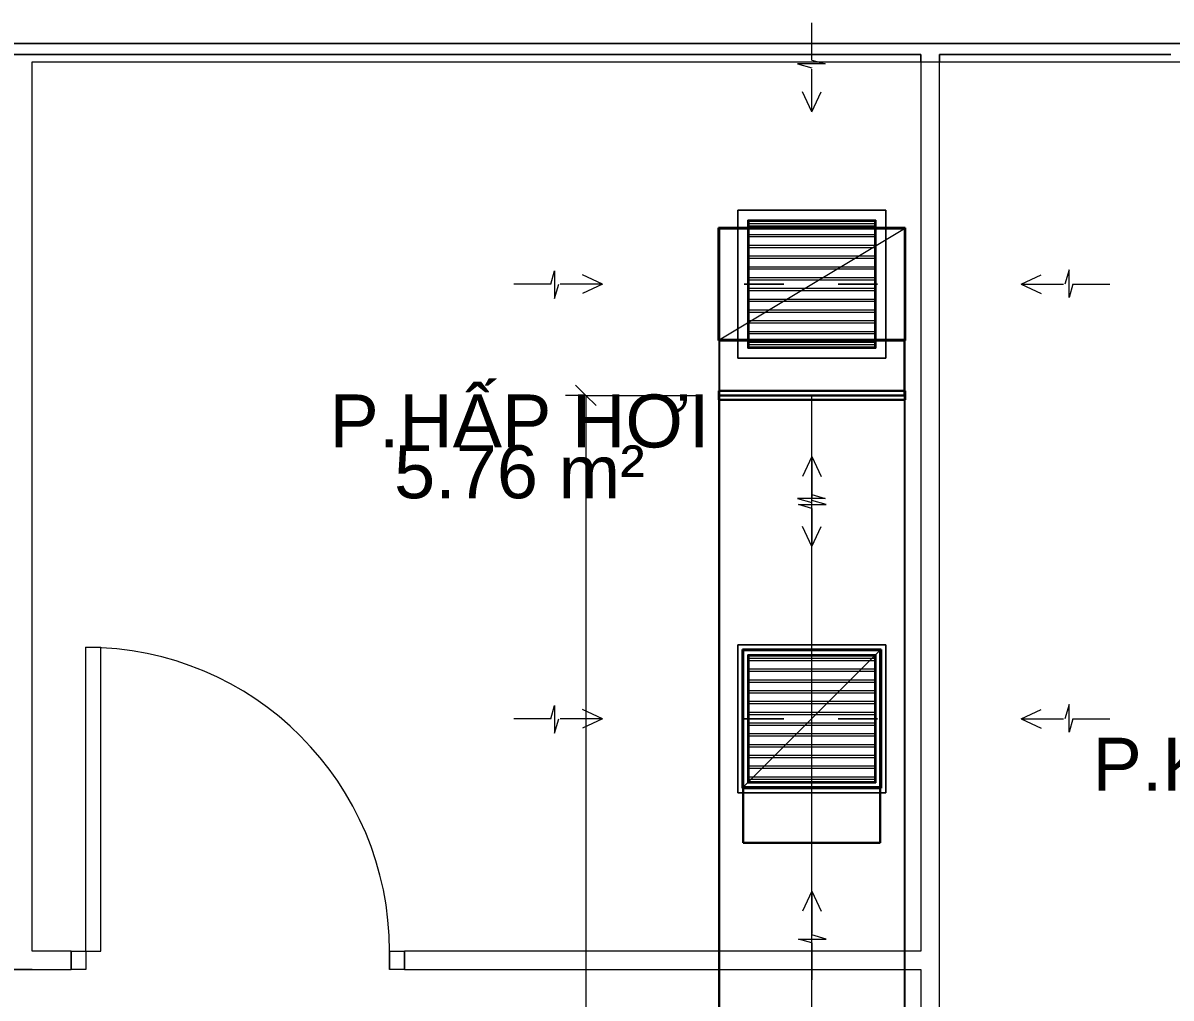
# Model space of a CAD drawing. Header units: millimetres. Extents: x -21807 to 17683, y 43568 to 60640.
# Drawn here: x -18384 to -15283, y 55590 to 58222 of the extents above; entities that cross this region are included whole.
import ezdxf

# ---------------------------------------------------------------- set-up
doc = ezdxf.new("R2010")
doc.units = ezdxf.units.MM
for name, color, linetype, lineweight in [('A-ANNO-DIMS', 7, 'Continuous', 9), ('A-ANNO-DIMS-110', 7, 'Continuous', 9), ('A-AREA-IDEN', 7, 'Continuous', 9), ('A-DETL-GENF', 7, 'Continuous', 5), ('A-GENM', 7, 'Continuous', 5), ('A-WALL', 7, 'Continuous', 9), ('M-HVAC-CDFF', 7, 'Continuous', 5), ('M-HVAC-DUCT', 7, 'Continuous', 25), ('M-HVAC-DUCT-CNTR', 7, 'Continuous', 5)]:
    doc.layers.add(name, color=color, linetype=linetype, lineweight=lineweight)
for name, color, linetype, lineweight, true_color in [('A-DOOR', 5, 'Continuous', 9, 0x0000ff), ('A-FLOR', 7, 'Continuous', 9, 0x007f00), ('M-HVAC-DUCT-ANNO', 7, 'Continuous', 5, 0x007f00)]:
    doc.layers.add(name, color=color, linetype=linetype, lineweight=lineweight, true_color=true_color)
doc.styles.add('Arial_2', font='arial.ttf', dxfattribs={"width": 0.8, "height": 165})
doc.styles.add('Arial_3', font='arial.ttf', dxfattribs={"height": 143})
doc.dimstyles.new('AK_DIM_2_0_Arial_đỏ', dxfattribs={"dimscale": 304.8, "dimtxt": 168.342801, "dimasz": 0.180446, "dimexe": 0.180446, "dimexo": 0.180446, "dimgap": 0.036089, "dimtad": 1, "dimdec": 0, "dimzin": 0, "dimdsep": 46, "dimtxsty": 'Arial_2', "dimblk1": 'OBLIQUE', "dimblk2": 'OBLIQUE', "dimsah": 1, "dimcen": 0.09, "dimadec": 0, "dimazin": 0, "dimtfac": 1, "dimtdec": 4, "dimtix": 1, "dimtmove": 0, "dimatfit": 3, "dimfxl": 1, "dimtvp": 1, "dimtolj": 1, "dimtzin": 0, "dimarcsym": 2})

# ---------------------------------------------------------------- blocks, each defined once
blk = doc.blocks.new('Cư_a đơn - _D5 _900x2200__TrongNha-1164036-MẶT BẰNG HỆ THỐNG GIÓ THẢI')
at = {"layer": 'A-DETL-GENF', "color": 253, "lineweight": 9, "true_color": 0xaaaaaa}
for p, q in [((410, -25), (370, -25)), ((370, -25), (370, -845)), ((410, -25), (410, -845)), ((410, -845), (370, -845))]:
    blk.add_line(p, q, dxfattribs=at)
blk.add_arc((410, -25), 820, 180, 270, dxfattribs=at)
at = {"layer": 'A-DOOR', "color": 254, "lineweight": 13, "true_color": 0xccccff}
for p, q in [((-450, -25), (-450, 25)), ((-450, 25), (-410, 25)), ((-410, -25), (-410, 25)), ((410, 25), (450, 25)), ((410, -25), (410, 25)), ((450, 25), (450, -25)), ((-410, -25), (-450, -25)), ((450, -25), (410, -25))]:
    blk.add_line(p, q, dxfattribs=at)
at = {"layer": 'A-DOOR', "color": 161, "lineweight": 13, "true_color": 0xaaaaff}
for p, q in [((-450, 25), (-410, 25)), ((-410, 25), (-410, -25)), ((410, -25), (410, 25)), ((410, 25), (450, 25)), ((-410, -25), (-450, -25)), ((450, -25), (410, -25))]:
    blk.add_line(p, q, dxfattribs=at)
at = {"layer": 'A-DOOR', "color": 254, "lineweight": 13, "true_color": 0xe0e0ff}
for p, q in [((-450, -25), (-450, 25)), ((450, -25), (450, 25))]:
    blk.add_line(p, q, dxfattribs=at)
blk = doc.blocks.new('AK-SGS-M3-A_rvt-1-MẶT BẰNG HỆ THỐNG GIÓ THẢI')
at = {"layer": 'A-WALL', "color": 253, "lineweight": 13, "true_color": 0xaaaaaa}
for p, q in [((3042.8, 58166.9), (-19596.1, 58166.9)), ((-18358.6, 55716.9), (-18358.6, 58116.9)), ((-18358.6, 58116.9), (-15958.6, 58116.9)), ((-15958.6, 58116.9), (-15958.6, 55716.9)), ((-15908.6, 55206.9), (-15908.6, 58116.9)), ((-15908.6, 58116.9), (-14608.5, 58116.9)), ((-18253.6, 55716.9), (-18358.6, 55716.9)), ((-18253.6, 55666.9), (-18253.6, 55716.9)), ((-15958.6, 55716.9), (-17353.6, 55716.9)), ((-17353.6, 55716.9), (-17353.6, 55666.9)), ((-18408.6, 55666.9), (-18358.6, 55666.9)), ((-18358.6, 55666.9), (-18253.6, 55666.9)), ((-17353.6, 55666.9), (-15958.6, 55666.9)), ((-15958.6, 55666.9), (-15958.6, 55206.9))]:
    blk.add_line(p, q, dxfattribs=at)
at = {"layer": 'A-WALL', "color": 254, "lineweight": 13, "true_color": 0xe0e0e0}
for p, q in [((3042.8, 58166.9), (-19596.1, 58166.9)), ((-19596.1, 58136.9), (-15958.6, 58136.9)), ((-15958.6, 58136.9), (-15958.6, 58134.7)), ((-15908.6, 58134.2), (-15908.6, 58136.9)), ((-15908.6, 58136.9), (-15283.6, 58136.9)), ((-15958.6, 58134.4), (-15958.6, 58130.8)), ((-15958.6, 58130.5), (-15958.6, 58117.6)), ((-15958.6, 58116.9), (-15908.6, 58116.9)), ((-15908.6, 58130.3), (-15908.6, 58133.9)), ((-15908.6, 58116.9), (-15908.6, 58130)), ((-18253.6, 55716.9), (-18253.6, 55666.9)), ((-17353.6, 55666.9), (-17353.6, 55716.9))]:
    blk.add_line(p, q, dxfattribs=at)
at = {"layer": 'A-WALL', "color": 254, "lineweight": 13, "true_color": 0xcccccc}
for p, q in [((-15958.6, 58136.9), (-19596.1, 58136.9)), ((-15958.6, 58134.7), (-15958.6, 58136.9)), ((-15908.6, 58136.9), (-15908.6, 58134.2)), ((-15283.6, 58136.9), (-15908.6, 58136.9)), ((-18358.6, 55716.9), (-18358.6, 58116.9)), ((-18358.6, 58116.9), (-15958.6, 58116.9)), ((-15958.6, 58130.8), (-15958.6, 58134.4)), ((-15958.6, 58117.6), (-15958.6, 58130.5)), ((-15958.6, 58116.9), (-15958.6, 55716.9)), ((-15908.6, 58133.9), (-15908.6, 58130.3)), ((-15908.6, 58130), (-15908.6, 58116.9)), ((-15908.6, 55206.9), (-15908.6, 58116.9)), ((-15908.6, 58116.9), (-14608.5, 58116.9)), ((-18253.6, 55716.9), (-18358.6, 55716.9)), ((-15958.6, 55716.9), (-17353.6, 55716.9)), ((-18358.6, 55666.9), (-18408.6, 55666.9)), ((-18358.6, 55666.9), (-18253.6, 55666.9)), ((-17353.6, 55666.9), (-15958.6, 55666.9)), ((-15958.6, 55666.9), (-15958.6, 55206.9))]:
    blk.add_line(p, q, dxfattribs=at)
at = {"layer": 'A-WALL', "color": 7, "lineweight": 13, "true_color": 0xececec}
blk.add_line((-15958.6, 58116.9), (-15908.6, 58116.9), dxfattribs=at)
at = {"layer": 'A-DOOR', "color": 9, "lineweight": 13, "true_color": 0xaaaad4, "rotation": 180}
blk.add_blockref('Cư_a đơn - _D5 _900x2200__TrongNha-1164036-MẶT BẰNG HỆ THỐNG GIÓ THẢI', (-17803.6, 55691.9), dxfattribs=at)
blk = doc.blocks.new('THẢI GIÓ TƯƠI - THẢI 400-1947768-MẶT BẰNG HỆ THỐNG GIÓ THẢI')
at = {"layer": 'A-GENM', "color": 34, "true_color": 0x994c00}
for p, q in [((0, 605), (0, 705)), ((-38.7, 594.6), (0, 583.6)), ((36.1, 594.6), (-38.7, 594.6)), ((0, 605), (36.1, 594.6)), ((0, 465), (0, 580)), ((0, 465), (-25.4, 519.4)), ((0, 465), (25.4, 519.4)), ((-705, 0), (-694.6, 36.1)), ((-694.6, 36.1), (-694.6, -38.7)), ((694.6, 38.7), (683.6, 0)), ((694.6, -36.1), (694.6, 38.7)), ((-705, 0), (-805, 0)), ((-694.6, -38.7), (-683.6, 0)), ((-565, 0), (-680, 0)), ((-565, 0), (-619.4, 25.4)), ((-565, 0), (-619.4, -25.4)), ((75.6, 0), (113.3, 0)), ((155.6, 0), (75.6, 0)), ((113.3, 0), (97.9, 0)), ((102.3, 0), (140, 0)), ((182.3, 0), (102.3, 0)), ((113.3, 0), (128.7, 0)), ((113.3, 0), (155.6, 0)), ((140, 0), (124.6, 0)), ((140, 0), (155.4, 0)), ((140, 0), (182.3, 0)), ((565, 0), (619.4, 25.4)), ((-177.7, 0), (-140, 0)), ((-97.7, 0), (-177.7, 0)), ((-140, 0), (-155.4, 0)), ((-151, 0), (-113.3, 0)), ((-71, 0), (-151, 0)), ((-140, 0), (-124.6, 0)), ((-140, 0), (-97.7, 0)), ((-113.3, 0), (-128.7, 0)), ((-113.3, 0), (-97.9, 0)), ((-113.3, 0), (-71, 0)), ((565, 0), (619.4, -25.4)), ((565, 0), (680, 0)), ((705, 0), (694.6, -36.1)), ((705, 0), (805, 0)), ((0, -465), (-25.4, -519.4)), ((0, -465), (25.4, -519.4)), ((0, -465), (0, -580)), ((38.7, -594.6), (0, -583.6)), ((-36.1, -594.6), (38.7, -594.6)), ((0, -605), (-36.1, -594.6)), ((0, -605), (0, -705))]:
    blk.add_line(p, q, dxfattribs=at)
at = {"layer": 'M-HVAC-CDFF', "color": 34, "true_color": 0x994c00}
for p, q in [((200, 200), (-200, 200)), ((-200, 200), (-200, -200)), ((-200, -200), (-200, 200)), ((-200, 200), (200, 200)), ((200, -200), (200, 200)), ((200, 200), (200, -200)), ((173, 173), (-173, 173)), ((-173, 173), (-173, -173)), ((-173, -173), (-173, 173)), ((-173, 173), (173, 173)), ((-170, -170), (-170, 170)), ((-170, 170), (170, 170)), ((170, 170), (-170, 170)), ((-170, 170), (-170, -170)), ((-170, -170), (-170, 170)), ((-170, 170), (170, 170)), ((170, 170), (-170, 170)), ((-170, 170), (-170, -170)), ((170, 162.6), (-170, 162.6)), ((-170, 157.4), (170, 157.4)), ((170, 170), (170, -170)), ((170, -170), (170, 170)), ((170, 170), (170, -170)), ((170, -170), (170, 170)), ((173, -173), (173, 173)), ((173, 173), (173, -173)), ((170, 133.5), (-170, 133.5)), ((-170, 128.3), (170, 128.3)), ((170, 104.4), (-170, 104.4)), ((-170, 99.2), (170, 99.2)), ((170, 75.3), (-170, 75.3)), ((-170, 70.1), (170, 70.1)), ((170, 46.2), (-170, 46.2)), ((-170, 41), (170, 41)), ((170, 17.2), (-170, 17.2)), ((-170, 11.9), (170, 11.9)), ((170, -11.9), (-170, -11.9)), ((-170, -17.2), (170, -17.2)), ((170, -41), (-170, -41)), ((-170, -46.2), (170, -46.2)), ((170, -70.1), (-170, -70.1)), ((-170, -75.3), (170, -75.3)), ((170, -99.2), (-170, -99.2)), ((-170, -104.4), (170, -104.4)), ((170, -128.3), (-170, -128.3)), ((-170, -133.5), (170, -133.5)), ((-173, -173), (173, -173)), ((173, -173), (-173, -173)), ((170, -157.4), (-170, -157.4)), ((-170, -162.6), (170, -162.6)), ((170, -170), (-170, -170)), ((-170, -170), (170, -170)), ((170, -170), (-170, -170)), ((-170, -170), (170, -170)), ((-200, -200), (200, -200)), ((200, -200), (-200, -200))]:
    blk.add_line(p, q, dxfattribs=at)
at = {"layer": 'M-HVAC-CDFF', "color": 34, "true_color": 0x994c00, "flags": 128}
for points in [[(-170, 160), (-170, 160.4), (-170, 160.8), (-170, 161.1), (-170, 161.5), (-170, 161.8), (-170, 162), (-170, 162.3), (-170, 162.4), (-170, 162.5), (-170, 162.6), (-170, 162.5), (-170, 162.4), (-170, 162.3), (-170, 162), (-170, 161.8), (-170, 161.5), (-170, 161.1), (-170, 160.8), (-170, 160.4), (-170, 160)], [(-170, 160), (-170, 159.6), (-170, 159.2), (-170, 158.9), (-170, 158.5), (-170, 158.2), (-170, 158), (-170, 157.7), (-170, 157.6), (-170, 157.5), (-170, 157.4), (-170, 157.5), (-170, 157.6), (-170, 157.7), (-170, 158), (-170, 158.2), (-170, 158.5), (-170, 158.9), (-170, 159.2), (-170, 159.6), (-170, 160)], [(170, 160), (170, 160.4), (170, 160.8), (170, 161.1), (170, 161.5), (170, 161.8), (170, 162), (170, 162.3), (170, 162.4), (170, 162.5), (170, 162.6), (170, 162.5), (170, 162.4), (170, 162.3), (170, 162), (170, 161.8), (170, 161.5), (170, 161.1), (170, 160.8), (170, 160.4), (170, 160)], [(170, 160), (170, 159.6), (170, 159.2), (170, 158.9), (170, 158.5), (170, 158.2), (170, 158), (170, 157.7), (170, 157.6), (170, 157.5), (170, 157.4), (170, 157.5), (170, 157.6), (170, 157.7), (170, 158), (170, 158.2), (170, 158.5), (170, 158.9), (170, 159.2), (170, 159.6), (170, 160)], [(-170, 130.9), (-170, 131.3), (-170, 131.7), (-170, 132), (-170, 132.4), (-170, 132.7), (-170, 133), (-170, 133.2), (-170, 133.3), (-170, 133.5), (-170, 133.5), (-170, 133.5), (-170, 133.3), (-170, 133.2), (-170, 133), (-170, 132.7), (-170, 132.4), (-170, 132), (-170, 131.7), (-170, 131.3), (-170, 130.9)], [(-170, 130.9), (-170, 130.5), (-170, 130.1), (-170, 129.8), (-170, 129.4), (-170, 129.1), (-170, 128.9), (-170, 128.6), (-170, 128.5), (-170, 128.4), (-170, 128.3), (-170, 128.4), (-170, 128.5), (-170, 128.6), (-170, 128.9), (-170, 129.1), (-170, 129.4), (-170, 129.8), (-170, 130.1), (-170, 130.5), (-170, 130.9)], [(170, 130.9), (170, 131.3), (170, 131.7), (170, 132), (170, 132.4), (170, 132.7), (170, 133), (170, 133.2), (170, 133.3), (170, 133.5), (170, 133.5), (170, 133.5), (170, 133.3), (170, 133.2), (170, 133), (170, 132.7), (170, 132.4), (170, 132), (170, 131.7), (170, 131.3), (170, 130.9)], [(170, 130.9), (170, 130.5), (170, 130.1), (170, 129.8), (170, 129.4), (170, 129.1), (170, 128.9), (170, 128.6), (170, 128.5), (170, 128.4), (170, 128.3), (170, 128.4), (170, 128.5), (170, 128.6), (170, 128.9), (170, 129.1), (170, 129.4), (170, 129.8), (170, 130.1), (170, 130.5), (170, 130.9)], [(-170, 101.8), (-170, 102.2), (-170, 102.6), (-170, 103), (-170, 103.3), (-170, 103.6), (-170, 103.9), (-170, 104.1), (-170, 104.2), (-170, 104.4), (-170, 104.4), (-170, 104.4), (-170, 104.2), (-170, 104.1), (-170, 103.9), (-170, 103.6), (-170, 103.3), (-170, 103), (-170, 102.6), (-170, 102.2), (-170, 101.8)], [(-170, 101.8), (-170, 101.4), (-170, 101), (-170, 100.7), (-170, 100.3), (-170, 100), (-170, 99.8), (-170, 99.6), (-170, 99.4), (-170, 99.3), (-170, 99.2), (-170, 99.3), (-170, 99.4), (-170, 99.6), (-170, 99.8), (-170, 100), (-170, 100.3), (-170, 100.7), (-170, 101), (-170, 101.4), (-170, 101.8)], [(170, 101.8), (170, 102.2), (170, 102.6), (170, 103), (170, 103.3), (170, 103.6), (170, 103.9), (170, 104.1), (170, 104.2), (170, 104.4), (170, 104.4), (170, 104.4), (170, 104.2), (170, 104.1), (170, 103.9), (170, 103.6), (170, 103.3), (170, 103), (170, 102.6), (170, 102.2), (170, 101.8)], [(170, 101.8), (170, 101.4), (170, 101), (170, 100.7), (170, 100.3), (170, 100), (170, 99.8), (170, 99.6), (170, 99.4), (170, 99.3), (170, 99.2), (170, 99.3), (170, 99.4), (170, 99.6), (170, 99.8), (170, 100), (170, 100.3), (170, 100.7), (170, 101), (170, 101.4), (170, 101.8)], [(-170, 72.7), (-170, 73.1), (-170, 73.5), (-170, 73.9), (-170, 74.2), (-170, 74.5), (-170, 74.8), (-170, 75), (-170, 75.2), (-170, 75.3), (-170, 75.3), (-170, 75.3), (-170, 75.2), (-170, 75), (-170, 74.8), (-170, 74.5), (-170, 74.2), (-170, 73.9), (-170, 73.5), (-170, 73.1), (-170, 72.7)], [(-170, 72.7), (-170, 72.3), (-170, 72), (-170, 71.6), (-170, 71.3), (-170, 71), (-170, 70.7), (-170, 70.5), (-170, 70.3), (-170, 70.2), (-170, 70.1), (-170, 70.2), (-170, 70.3), (-170, 70.5), (-170, 70.7), (-170, 71), (-170, 71.3), (-170, 71.6), (-170, 72), (-170, 72.3), (-170, 72.7)], [(170, 72.7), (170, 73.1), (170, 73.5), (170, 73.9), (170, 74.2), (170, 74.5), (170, 74.8), (170, 75), (170, 75.2), (170, 75.3), (170, 75.3), (170, 75.3), (170, 75.2), (170, 75), (170, 74.8), (170, 74.5), (170, 74.2), (170, 73.9), (170, 73.5), (170, 73.1), (170, 72.7)], [(170, 72.7), (170, 72.3), (170, 72), (170, 71.6), (170, 71.3), (170, 71), (170, 70.7), (170, 70.5), (170, 70.3), (170, 70.2), (170, 70.1), (170, 70.2), (170, 70.3), (170, 70.5), (170, 70.7), (170, 71), (170, 71.3), (170, 71.6), (170, 72), (170, 72.3), (170, 72.7)], [(-170, 43.6), (-170, 44), (-170, 44.4), (-170, 44.8), (-170, 45.1), (-170, 45.4), (-170, 45.7), (-170, 45.9), (-170, 46.1), (-170, 46.2), (-170, 46.2), (-170, 46.2), (-170, 46.1), (-170, 45.9), (-170, 45.7), (-170, 45.4), (-170, 45.1), (-170, 44.8), (-170, 44.4), (-170, 44), (-170, 43.6)], [(-170, 43.6), (-170, 43.2), (-170, 42.9), (-170, 42.5), (-170, 42.2), (-170, 41.9), (-170, 41.6), (-170, 41.4), (-170, 41.2), (-170, 41.1), (-170, 41), (-170, 41.1), (-170, 41.2), (-170, 41.4), (-170, 41.6), (-170, 41.9), (-170, 42.2), (-170, 42.5), (-170, 42.9), (-170, 43.2), (-170, 43.6)], [(170, 43.6), (170, 44), (170, 44.4), (170, 44.8), (170, 45.1), (170, 45.4), (170, 45.7), (170, 45.9), (170, 46.1), (170, 46.2), (170, 46.2), (170, 46.2), (170, 46.1), (170, 45.9), (170, 45.7), (170, 45.4), (170, 45.1), (170, 44.8), (170, 44.4), (170, 44), (170, 43.6)], [(170, 43.6), (170, 43.2), (170, 42.9), (170, 42.5), (170, 42.2), (170, 41.9), (170, 41.6), (170, 41.4), (170, 41.2), (170, 41.1), (170, 41), (170, 41.1), (170, 41.2), (170, 41.4), (170, 41.6), (170, 41.9), (170, 42.2), (170, 42.5), (170, 42.9), (170, 43.2), (170, 43.6)], [(-170, 14.5), (-170, 14.9), (-170, 15.3), (-170, 15.7), (-170, 16), (-170, 16.3), (-170, 16.6), (-170, 16.8), (-170, 17), (-170, 17.1), (-170, 17.1), (-170, 17.1), (-170, 17), (-170, 16.8), (-170, 16.6), (-170, 16.3), (-170, 16), (-170, 15.7), (-170, 15.3), (-170, 14.9), (-170, 14.5)], [(-170, 14.5), (-170, 14.2), (-170, 13.8), (-170, 13.4), (-170, 13.1), (-170, 12.8), (-170, 12.5), (-170, 12.3), (-170, 12.1), (-170, 12), (-170, 11.9), (-170, 12), (-170, 12.1), (-170, 12.3), (-170, 12.5), (-170, 12.8), (-170, 13.1), (-170, 13.4), (-170, 13.8), (-170, 14.2), (-170, 14.5)], [(170, 14.5), (170, 14.9), (170, 15.3), (170, 15.7), (170, 16), (170, 16.3), (170, 16.6), (170, 16.8), (170, 17), (170, 17.1), (170, 17.1), (170, 17.1), (170, 17), (170, 16.8), (170, 16.6), (170, 16.3), (170, 16), (170, 15.7), (170, 15.3), (170, 14.9), (170, 14.5)], [(170, 14.5), (170, 14.2), (170, 13.8), (170, 13.4), (170, 13.1), (170, 12.8), (170, 12.5), (170, 12.3), (170, 12.1), (170, 12), (170, 11.9), (170, 12), (170, 12.1), (170, 12.3), (170, 12.5), (170, 12.8), (170, 13.1), (170, 13.4), (170, 13.8), (170, 14.2), (170, 14.5)], [(-170, -14.5), (-170, -14.2), (-170, -13.8), (-170, -13.4), (-170, -13.1), (-170, -12.8), (-170, -12.5), (-170, -12.3), (-170, -12.1), (-170, -12), (-170, -11.9), (-170, -12), (-170, -12.1), (-170, -12.3), (-170, -12.5), (-170, -12.8), (-170, -13.1), (-170, -13.4), (-170, -13.8), (-170, -14.2), (-170, -14.5)], [(-170, -14.5), (-170, -14.9), (-170, -15.3), (-170, -15.7), (-170, -16), (-170, -16.3), (-170, -16.6), (-170, -16.8), (-170, -17), (-170, -17.1), (-170, -17.1), (-170, -17.1), (-170, -17), (-170, -16.8), (-170, -16.6), (-170, -16.3), (-170, -16), (-170, -15.7), (-170, -15.3), (-170, -14.9), (-170, -14.5)], [(170, -14.5), (170, -14.2), (170, -13.8), (170, -13.4), (170, -13.1), (170, -12.8), (170, -12.5), (170, -12.3), (170, -12.1), (170, -12), (170, -11.9), (170, -12), (170, -12.1), (170, -12.3), (170, -12.5), (170, -12.8), (170, -13.1), (170, -13.4), (170, -13.8), (170, -14.2), (170, -14.5)], [(170, -14.5), (170, -14.9), (170, -15.3), (170, -15.7), (170, -16), (170, -16.3), (170, -16.6), (170, -16.8), (170, -17), (170, -17.1), (170, -17.1), (170, -17.1), (170, -17), (170, -16.8), (170, -16.6), (170, -16.3), (170, -16), (170, -15.7), (170, -15.3), (170, -14.9), (170, -14.5)], [(-170, -43.6), (-170, -43.2), (-170, -42.9), (-170, -42.5), (-170, -42.2), (-170, -41.9), (-170, -41.6), (-170, -41.4), (-170, -41.2), (-170, -41.1), (-170, -41), (-170, -41.1), (-170, -41.2), (-170, -41.4), (-170, -41.6), (-170, -41.9), (-170, -42.2), (-170, -42.5), (-170, -42.9), (-170, -43.2), (-170, -43.6)], [(-170, -43.6), (-170, -44), (-170, -44.4), (-170, -44.8), (-170, -45.1), (-170, -45.4), (-170, -45.7), (-170, -45.9), (-170, -46.1), (-170, -46.2), (-170, -46.2), (-170, -46.2), (-170, -46.1), (-170, -45.9), (-170, -45.7), (-170, -45.4), (-170, -45.1), (-170, -44.8), (-170, -44.4), (-170, -44), (-170, -43.6)], [(170, -43.6), (170, -43.2), (170, -42.9), (170, -42.5), (170, -42.2), (170, -41.9), (170, -41.6), (170, -41.4), (170, -41.2), (170, -41.1), (170, -41), (170, -41.1), (170, -41.2), (170, -41.4), (170, -41.6), (170, -41.9), (170, -42.2), (170, -42.5), (170, -42.9), (170, -43.2), (170, -43.6)], [(170, -43.6), (170, -44), (170, -44.4), (170, -44.8), (170, -45.1), (170, -45.4), (170, -45.7), (170, -45.9), (170, -46.1), (170, -46.2), (170, -46.2), (170, -46.2), (170, -46.1), (170, -45.9), (170, -45.7), (170, -45.4), (170, -45.1), (170, -44.8), (170, -44.4), (170, -44), (170, -43.6)], [(-170, -72.7), (-170, -72.3), (-170, -72), (-170, -71.6), (-170, -71.3), (-170, -71), (-170, -70.7), (-170, -70.5), (-170, -70.3), (-170, -70.2), (-170, -70.1), (-170, -70.2), (-170, -70.3), (-170, -70.5), (-170, -70.7), (-170, -71), (-170, -71.3), (-170, -71.6), (-170, -72), (-170, -72.3), (-170, -72.7)], [(-170, -72.7), (-170, -73.1), (-170, -73.5), (-170, -73.9), (-170, -74.2), (-170, -74.5), (-170, -74.8), (-170, -75), (-170, -75.2), (-170, -75.3), (-170, -75.3), (-170, -75.3), (-170, -75.2), (-170, -75), (-170, -74.8), (-170, -74.5), (-170, -74.2), (-170, -73.9), (-170, -73.5), (-170, -73.1), (-170, -72.7)], [(170, -72.7), (170, -72.3), (170, -72), (170, -71.6), (170, -71.3), (170, -71), (170, -70.7), (170, -70.5), (170, -70.3), (170, -70.2), (170, -70.1), (170, -70.2), (170, -70.3), (170, -70.5), (170, -70.7), (170, -71), (170, -71.3), (170, -71.6), (170, -72), (170, -72.3), (170, -72.7)], [(170, -72.7), (170, -73.1), (170, -73.5), (170, -73.9), (170, -74.2), (170, -74.5), (170, -74.8), (170, -75), (170, -75.2), (170, -75.3), (170, -75.3), (170, -75.3), (170, -75.2), (170, -75), (170, -74.8), (170, -74.5), (170, -74.2), (170, -73.9), (170, -73.5), (170, -73.1), (170, -72.7)], [(-170, -101.8), (-170, -101.4), (-170, -101), (-170, -100.7), (-170, -100.3), (-170, -100), (-170, -99.8), (-170, -99.6), (-170, -99.4), (-170, -99.3), (-170, -99.2), (-170, -99.3), (-170, -99.4), (-170, -99.6), (-170, -99.8), (-170, -100), (-170, -100.3), (-170, -100.7), (-170, -101), (-170, -101.4), (-170, -101.8)], [(-170, -101.8), (-170, -102.2), (-170, -102.6), (-170, -103), (-170, -103.3), (-170, -103.6), (-170, -103.9), (-170, -104.1), (-170, -104.2), (-170, -104.4), (-170, -104.4), (-170, -104.4), (-170, -104.2), (-170, -104.1), (-170, -103.9), (-170, -103.6), (-170, -103.3), (-170, -103), (-170, -102.6), (-170, -102.2), (-170, -101.8)], [(170, -101.8), (170, -101.4), (170, -101), (170, -100.7), (170, -100.3), (170, -100), (170, -99.8), (170, -99.6), (170, -99.4), (170, -99.3), (170, -99.2), (170, -99.3), (170, -99.4), (170, -99.6), (170, -99.8), (170, -100), (170, -100.3), (170, -100.7), (170, -101), (170, -101.4), (170, -101.8)], [(170, -101.8), (170, -102.2), (170, -102.6), (170, -103), (170, -103.3), (170, -103.6), (170, -103.9), (170, -104.1), (170, -104.2), (170, -104.4), (170, -104.4), (170, -104.4), (170, -104.2), (170, -104.1), (170, -103.9), (170, -103.6), (170, -103.3), (170, -103), (170, -102.6), (170, -102.2), (170, -101.8)], [(-170, -130.9), (-170, -130.5), (-170, -130.1), (-170, -129.8), (-170, -129.4), (-170, -129.1), (-170, -128.9), (-170, -128.6), (-170, -128.5), (-170, -128.4), (-170, -128.3), (-170, -128.4), (-170, -128.5), (-170, -128.6), (-170, -128.9), (-170, -129.1), (-170, -129.4), (-170, -129.8), (-170, -130.1), (-170, -130.5), (-170, -130.9)], [(-170, -130.9), (-170, -131.3), (-170, -131.7), (-170, -132), (-170, -132.4), (-170, -132.7), (-170, -133), (-170, -133.2), (-170, -133.3), (-170, -133.5), (-170, -133.5), (-170, -133.5), (-170, -133.3), (-170, -133.2), (-170, -133), (-170, -132.7), (-170, -132.4), (-170, -132), (-170, -131.7), (-170, -131.3), (-170, -130.9)], [(170, -130.9), (170, -130.5), (170, -130.1), (170, -129.8), (170, -129.4), (170, -129.1), (170, -128.9), (170, -128.6), (170, -128.5), (170, -128.4), (170, -128.3), (170, -128.4), (170, -128.5), (170, -128.6), (170, -128.9), (170, -129.1), (170, -129.4), (170, -129.8), (170, -130.1), (170, -130.5), (170, -130.9)], [(170, -130.9), (170, -131.3), (170, -131.7), (170, -132), (170, -132.4), (170, -132.7), (170, -133), (170, -133.2), (170, -133.3), (170, -133.5), (170, -133.5), (170, -133.5), (170, -133.3), (170, -133.2), (170, -133), (170, -132.7), (170, -132.4), (170, -132), (170, -131.7), (170, -131.3), (170, -130.9)], [(-170, -160), (-170, -159.6), (-170, -159.2), (-170, -158.9), (-170, -158.5), (-170, -158.2), (-170, -158), (-170, -157.7), (-170, -157.6), (-170, -157.5), (-170, -157.4), (-170, -157.5), (-170, -157.6), (-170, -157.7), (-170, -158), (-170, -158.2), (-170, -158.5), (-170, -158.9), (-170, -159.2), (-170, -159.6), (-170, -160)], [(-170, -160), (-170, -160.4), (-170, -160.8), (-170, -161.1), (-170, -161.5), (-170, -161.8), (-170, -162), (-170, -162.3), (-170, -162.4), (-170, -162.5), (-170, -162.6), (-170, -162.5), (-170, -162.4), (-170, -162.3), (-170, -162), (-170, -161.8), (-170, -161.5), (-170, -161.1), (-170, -160.8), (-170, -160.4), (-170, -160)], [(170, -160), (170, -159.6), (170, -159.2), (170, -158.9), (170, -158.5), (170, -158.2), (170, -158), (170, -157.7), (170, -157.6), (170, -157.5), (170, -157.4), (170, -157.5), (170, -157.6), (170, -157.7), (170, -158), (170, -158.2), (170, -158.5), (170, -158.9), (170, -159.2), (170, -159.6), (170, -160)], [(170, -160), (170, -160.4), (170, -160.8), (170, -161.1), (170, -161.5), (170, -161.8), (170, -162), (170, -162.3), (170, -162.4), (170, -162.5), (170, -162.6), (170, -162.5), (170, -162.4), (170, -162.3), (170, -162), (170, -161.8), (170, -161.5), (170, -161.1), (170, -160.8), (170, -160.4), (170, -160)]]:
    blk.add_lwpolyline(points, dxfattribs=at)
blk = doc.blocks.new('Cut_ChuNhat_NepC1 - 1 W-2180830-MẶT BẰNG HỆ THỐNG GIÓ THẢI')
at = {"layer": 'M-HVAC-DUCT', "color": 34, "true_color": 0x994c00}
for p, q in [((-16001.2, 57668.9), (-16505.2, 57668.9)), ((-16505.2, 57668.9), (-16505.2, 57364.9)), ((-16505.2, 57364.9), (-16505.2, 57668.9)), ((-16505.2, 57668.9), (-16001.2, 57668.9)), ((-16003.2, 57666.9), (-16503.2, 57666.9)), ((-16503.2, 57366.9), (-16503.2, 57666.9)), ((-16503.2, 57666.9), (-16003.2, 57666.9)), ((-16503.2, 57666.9), (-16503.2, 57216.9)), ((-16003.2, 57666.9), (-16003.2, 57366.9)), ((-16003.2, 57666.9), (-16003.2, 57216.9)), ((-16001.2, 57364.9), (-16001.2, 57668.9)), ((-16001.2, 57668.9), (-16001.2, 57364.9)), ((-16505.2, 57364.9), (-16001.2, 57364.9)), ((-16001.2, 57364.9), (-16505.2, 57364.9)), ((-16003.2, 57366.9), (-16503.2, 57366.9)), ((-16503.2, 57366.9), (-16503.2, 57216.9)), ((-16003.2, 57216.9), (-16003.2, 57366.9)), ((-16001.2, 57229.4), (-16505.2, 57229.4)), ((-16505.2, 57229.4), (-16001.2, 57229.4)), ((-16505.2, 57229.4), (-16505.2, 57204.4)), ((-16505.2, 57229.4), (-16505.2, 57204.4)), ((-16003.2, 57216.9), (-16503.2, 57216.9)), ((-16503.2, 57216.9), (-16003.2, 57216.9)), ((-16001.2, 57204.4), (-16001.2, 57229.4)), ((-16001.2, 57229.4), (-16001.2, 57204.4)), ((-16001.2, 57204.4), (-16505.2, 57204.4)), ((-16505.2, 57204.4), (-16001.2, 57204.4))]:
    blk.add_line(p, q, dxfattribs=at)
blk = doc.blocks.new('ChanRe_ChuNhat_NepC1 - Standard-2219916-MẶT BẰNG HỆ THỐNG GIÓ THẢI')
at = {"layer": 'M-HVAC-DUCT', "color": 34, "true_color": 0x994c00}
for p, q in [((-16440.2, 56530.9), (-16066.2, 56530.9)), ((-16440.2, 56156.9), (-16440.2, 56530.9)), ((-16440.2, 56530.9), (-16440.2, 56156.9)), ((-16066.2, 56530.9), (-16440.2, 56530.9)), ((-16440.2, 56530.9), (-16066.2, 56530.9)), ((-16440.2, 56156.9), (-16440.2, 56530.9)), ((-16440.2, 56530.9), (-16440.2, 56156.9)), ((-16066.2, 56530.9), (-16440.2, 56530.9)), ((-16438.2, 56158.9), (-16438.2, 56528.9)), ((-16438.2, 56528.9), (-16068.2, 56528.9)), ((-16438.2, 56528.9), (-16068.2, 56528.9)), ((-16438.2, 56008.9), (-16438.2, 56528.9)), ((-16438.2, 56528.9), (-16438.2, 56158.9)), ((-16068.2, 56528.9), (-16438.2, 56528.9)), ((-16438.2, 56528.9), (-16068.2, 56528.9)), ((-16438.2, 56158.9), (-16438.2, 56528.9)), ((-16438.2, 56528.9), (-16438.2, 56158.9)), ((-16068.2, 56528.9), (-16438.2, 56528.9)), ((-16438.2, 56528.9), (-16068.2, 56528.9)), ((-16438.2, 56158.9), (-16438.2, 56528.9)), ((-16068.2, 56528.9), (-16068.2, 56158.9)), ((-16068.2, 56528.9), (-16068.2, 56008.9)), ((-16068.2, 56158.9), (-16068.2, 56528.9)), ((-16068.2, 56528.9), (-16068.2, 56158.9)), ((-16068.2, 56158.9), (-16068.2, 56528.9)), ((-16068.2, 56528.9), (-16068.2, 56158.9)), ((-16066.2, 56530.9), (-16066.2, 56156.9)), ((-16066.2, 56156.9), (-16066.2, 56530.9)), ((-16066.2, 56530.9), (-16066.2, 56156.9)), ((-16066.2, 56156.9), (-16066.2, 56530.9)), ((-16066.2, 56156.9), (-16440.2, 56156.9)), ((-16440.2, 56156.9), (-16066.2, 56156.9)), ((-16066.2, 56156.9), (-16440.2, 56156.9)), ((-16440.2, 56156.9), (-16066.2, 56156.9)), ((-16438.2, 56158.9), (-16438.2, 56008.9)), ((-16068.2, 56158.9), (-16438.2, 56158.9)), ((-16438.2, 56158.9), (-16068.2, 56158.9)), ((-16068.2, 56158.9), (-16438.2, 56158.9)), ((-16438.2, 56158.9), (-16068.2, 56158.9)), ((-16068.2, 56158.9), (-16438.2, 56158.9)), ((-16068.2, 56158.9), (-16068.2, 56008.9)), ((-16068.2, 56008.9), (-16438.2, 56008.9)), ((-16438.2, 56008.9), (-16068.2, 56008.9))]:
    blk.add_line(p, q, dxfattribs=at)
blk = doc.blocks.new('AK-SGS-M3-Hrvt_rvt-1-MẶT BẰNG HỆ THỐNG GIÓ THẢI')
at = {"layer": 'A-FLOR', "color": 7, "true_color": 0xecf5ec}
blk.add_line((-19596.1, 58166.9), (14251.4, 58166.9), dxfattribs=at)
at = {"layer": 'A-FLOR', "color": 254, "true_color": 0xe0efe0}
blk.add_line((14251.4, 58166.9), (-19596.1, 58166.9), dxfattribs=at)
at = {"layer": 'M-HVAC-DUCT', "color": 34, "true_color": 0x994c00}
for p, q in [((-16503.2, 57216.9), (-16003.2, 57216.9)), ((-16003.2, 57216.9), (-16503.2, 57216.9)), ((-16503.2, 53102.1), (-16503.2, 57216.9)), ((-16503.2, 57216.9), (-16503.2, 53102.1)), ((-16003.2, 57216.9), (-16003.2, 53102.1)), ((-16003.2, 57216.9), (-16003.2, 53102.1)), ((-16438.2, 56008.9), (-16438.2, 56528.9)), ((-16438.2, 56528.9), (-16068.2, 56528.9)), ((-16438.2, 56008.9), (-16438.2, 56528.9)), ((-16438.2, 56528.9), (-16068.2, 56528.9)), ((-16068.2, 56008.9), (-16068.2, 56528.9)), ((-16068.2, 56528.9), (-16068.2, 56008.9)), ((-16438.2, 56008.9), (-16068.2, 56008.9)), ((-16438.2, 56008.9), (-16068.2, 56008.9))]:
    blk.add_line(p, q, dxfattribs=at)
at = {"layer": 'M-HVAC-DUCT-ANNO', "color": 34, "true_color": 0x994c00}
for p, q in [((-16503.2, 57666.9), (-16003.2, 57666.9)), ((-16503.2, 57366.9), (-16503.2, 57666.9)), ((-16503.2, 57366.9), (-16003.2, 57666.9)), ((-16003.2, 57666.9), (-16003.2, 57366.9)), ((-16003.2, 57366.9), (-16503.2, 57366.9)), ((-16438.2, 56528.9), (-16068.2, 56528.9)), ((-16438.2, 56158.9), (-16438.2, 56528.9)), ((-16438.2, 56158.9), (-16068.2, 56528.9)), ((-16068.2, 56528.9), (-16068.2, 56158.9)), ((-16068.2, 56158.9), (-16438.2, 56158.9))]:
    blk.add_line(p, q, dxfattribs=at)
at = {"layer": 'M-HVAC-DUCT-CNTR', "color": 34, "true_color": 0x994c00}
blk.add_line((-16253.2, 53102.1), (-16253.2, 57216.9), dxfattribs=at)
at = {"layer": 'M-HVAC-CDFF', "color": 34, "lineweight": 25, "true_color": 0x994c00, "rotation": 180}
for p in [(-16253.2, 57516.9), (-16253.2, 56343.9)]:
    blk.add_blockref('THẢI GIÓ TƯƠI - THẢI 400-1947768-MẶT BẰNG HỆ THỐNG GIÓ THẢI', p, dxfattribs=at)
at = {"layer": 'M-HVAC-DUCT', "color": 34, "lineweight": 25, "true_color": 0x994c00}
for name in ['Cut_ChuNhat_NepC1 - 1 W-2180830-MẶT BẰNG HỆ THỐNG GIÓ THẢI', 'ChanRe_ChuNhat_NepC1 - Standard-2219916-MẶT BẰNG HỆ THỐNG GIÓ THẢI']:
    blk.add_blockref(name, (0, 0), dxfattribs=at)
blk = doc.blocks.new('DIMBLOCK20-MẶT BẰNG HỆ THỐNG GIÓ THẢI')
at = {"layer": 'A-ANNO-DIMS-110', "color": 1, "true_color": 0xff0000}
for p, q in [((-16863.5, 57216.9), (-16891, 57244.4)), ((-16863.5, 57216.9), (-16918.5, 57216.9)), ((-16863.5, 57216.9), (-16863.5, 53102.1)), ((-16863.5, 57216.9), (-16836, 57189.4)), ((-16863.5, 57216.9), (-16558.2, 57216.9)), ((-16863.5, 53102.1), (-16891, 53129.6)), ((-16863.5, 53102.1), (-16918.5, 53102.1)), ((-16863.5, 53102.1), (-16836, 53074.6)), ((-16863.5, 53102.1), (-16558.2, 53102.1))]:
    blk.add_line(p, q, dxfattribs=at)
at = {"layer": 'A-ANNO-DIMS-110', "color": 0, "insert": (-17088.7, 54957.5), "char_height": 165, "width": 484.827, "attachment_point": 1, "rotation": 90, "line_spacing_factor": 0.941778, "style": 'Arial_2'}
blk.add_mtext('4115', dxfattribs=at)
blk = doc.blocks.new('_Oblique')
at = {"color": 0, "linetype": 'ByBlock', "lineweight": -2}
blk.add_line((-0.5, -0.5), (0.5, 0.5), dxfattribs=at)

msp = doc.modelspace()

# ---------------------------------------------------------------- block references
at = {"lineweight": 5}
for name in ['AK-SGS-M3-Hrvt_rvt-1-MẶT BẰNG HỆ THỐNG GIÓ THẢI', 'AK-SGS-M3-A_rvt-1-MẶT BẰNG HỆ THỐNG GIÓ THẢI']:
    msp.add_blockref(name, (0, 0), dxfattribs=at)

# ---------------------------------------------------------------- texts
at = {"layer": 'A-AREA-IDEN', "char_height": 143, "line_spacing_factor": 0.936439, "style": 'Arial_3'}
for s, insert, width, attachment_point in [('\\pxqc,t9.76923,19.53846,29.30769,39.07692,48.84615,58.61538,68.38462,78.15385,87.92308,97.69231,107.46154,117.23077,127,136.76923,146.53846,156.30769,166.07692,175.84615,185.61538,195.38462,205.15385,214.92308,224.69231,234.46154,244.23077,254,263.76923,273.53846,283.30769,293.07692,302.84615,312.61538;{P.HẤP HƠI}', (-17042.9, 57074.2), 1004.3, 8), ('\\pxqc,t9.76923,19.53846,29.30769,39.07692,48.84615,58.61538,68.38462,78.15385,87.92308,97.69231,107.46154,117.23077,127,136.76923,146.53846,156.30769,166.07692,175.84615,185.61538,195.38462,205.15385,214.92308,224.69231,234.46154,244.23077,254,263.76923,273.53846,283.30769,293.07692,302.84615,312.61538;{5.76 m²}', (-17042.9, 57009.5), 676.5, 5), ('\\pxqc,t9.76923,19.53846,29.30769,39.07692,48.84615,58.61538,68.38462,78.15385,87.92308,97.69231,107.46154,117.23077,127,136.76923,146.53846,156.30769,166.07692,175.84615,185.61538,195.38462,205.15385,214.92308,224.69231,234.46154,244.23077,254,263.76923,273.53846,283.30769,293.07692,302.84615,312.61538;{P.KT NƯỚC}', (-14930.3, 56147.6), 1113.2, 8)]:
    msp.add_mtext(s, dxfattribs=dict(at, insert=insert, width=width, attachment_point=attachment_point))

# ---------------------------------------------------------------- dimensions: what is measured, and where the dimension line sits
at = {"layer": 'A-ANNO-DIMS', "color": 1, "true_color": 0xff0000}
dim = msp.add_linear_dim(base=(-16863.5, 53102.1), p1=(-16503.2, 57216.9), p2=(-16503.2, 53102.1), angle=90, dimstyle='AK_DIM_2_0_Arial_đỏ', override={"dimpost": '<>', "dimfxl": 4114.861832}, dxfattribs=at)
dim.commit()
dim.dimension.update_dxf_attribs({"geometry": 'DIMBLOCK20-MẶT BẰNG HỆ THỐNG GIÓ THẢI', "text_midpoint": (-16958.7, 55159.5)})

doc.saveas('drawing.dxf')
